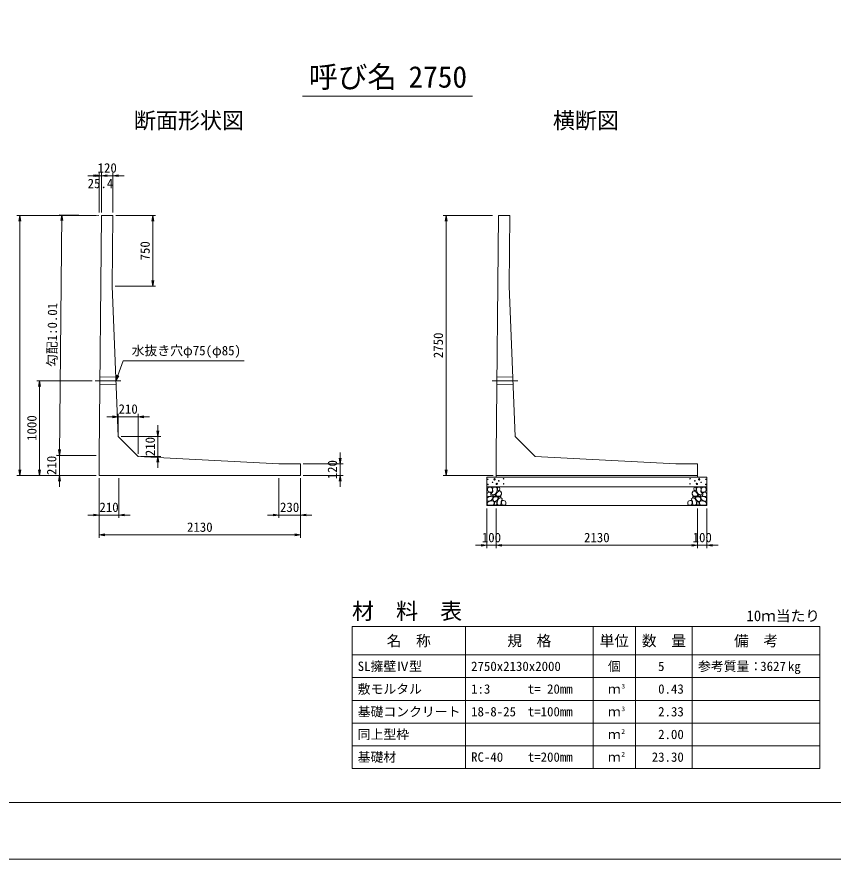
# Model space of a CAD drawing. Units: millimetres at full size, sheet at 1:30. Extents: x 0 to 25230, y 0 to 17820.
# Drawn here: x 11229 to 19865, y 0 to 8910 of the extents above; entities that cross this region are included whole.
import ezdxf
from ezdxf.enums import TextEntityAlignment as Align

# ---------------------------------------------------------------- set-up
doc = ezdxf.new("R2010")
doc.units = ezdxf.units.MM
doc.header["$LTSCALE"] = 30
doc.linetypes.add('CHAIN', pattern=[18.5, 12, -1.5, 3.5, -1.5])
doc.linetypes.add('DASHED_SPACED', pattern=[12, 6, -6])
for name, color, linetype, lineweight in [('D-BMK', 2, 'CHAIN', 13), ('D-DCR-HCHn', 4, 'Continuous', 9), ('D-MTR-FRAM', 7, 'Continuous', 13), ('D-MTR-LINE', 7, 'Continuous', 13), ('D-STR-DIM', 7, 'Continuous', 13), ('D-STR-STRn', 1, 'Continuous', 13), ('D-STR-TXT', 7, 'Continuous', 13), ('D-TTL', 2, 'Continuous', 13), ('D-TTL-TXT', 7, 'Continuous', 13)]:
    doc.layers.add(name, color=color, linetype=linetype, lineweight=lineweight)
doc.layers.add('D-MTR', color=7, linetype='Continuous')
doc.layers.add('D-MTR-TXT', color=7, linetype='Continuous')
doc.styles.add('ＭＳ ゴシック', font='')
doc.styles.get('ＭＳ ゴシック').set_extended_font_data('MS Gothic')

# ---------------------------------------------------------------- blocks, each defined once
blk = doc.blocks.new('open_arrow')
at = {"color": 0, "linetype": 'Continuous', "lineweight": -2}
blk.add_lwpolyline([(7.5, 1.25), (0, 0), (7.5, -1.25)], dxfattribs=at)

msp = doc.modelspace()

# ---------------------------------------------------------------- linework, layer by layer
at = {"layer": 'D-BMK'}
for p, q in [((12057.9, 5060), (12328.18, 5060)), ((16257.9, 5060), (16528.18, 5060))]:
    msp.add_line(p, q, dxfattribs=at)
at = {"layer": 'D-DCR-HCHn'}
for points in [[(16251.2, 3931.59), (16230.4, 3936.22), (16211.9, 3926.97), (16209.59, 3906.17), (16214.21, 3889.99), (16237.33, 3883.05), (16253.51, 3883.05), (16260.44, 3894.61), (16260.44, 3920.04)], [(16269.69, 3933.91), (16262.76, 3913.1), (16265.07, 3889.99), (16248.89, 3864.56), (16269.69, 3853), (16292.8, 3864.56), (16306.67, 3883.05), (16311.3, 3913.1), (16306.67, 3929.28), (16292.8, 3936.22)], [(16313.61, 3929.28), (16313.61, 3901.55), (16325.16, 3894.61), (16336.72, 3901.55), (16339.03, 3917.73), (16336.72, 3931.59), (16320.54, 3936.22)], [(18416.39, 3929.28), (18416.39, 3901.55), (18404.84, 3894.61), (18393.28, 3901.55), (18390.97, 3917.73), (18393.28, 3931.59), (18409.46, 3936.22)], [(18460.31, 3933.91), (18467.24, 3913.1), (18464.93, 3889.99), (18481.11, 3864.56), (18460.31, 3853), (18437.2, 3864.56), (18423.33, 3883.05), (18418.7, 3913.1), (18423.33, 3929.28), (18437.2, 3936.22)], [(18478.8, 3931.59), (18499.6, 3936.22), (18518.1, 3926.97), (18520.41, 3906.17), (18515.79, 3889.99), (18492.67, 3883.05), (18476.49, 3883.05), (18469.56, 3894.61), (18469.56, 3920.04)], [(16207.28, 3873.81), (16200.35, 3853), (16209.59, 3839.14), (16232.71, 3836.82), (16248.49, 3843.6), (16241.95, 3859.94), (16246.58, 3869.18), (16237.33, 3878.43), (16223.46, 3883.05)], [(16251.16, 3797.01), (16268.28, 3822.69), (16266.14, 3829.11), (16242.59, 3835.53), (16221.19, 3833.39), (16206.21, 3820.55), (16204.07, 3805.57), (16206.21, 3790.59), (16223.33, 3786.31)], [(16274.31, 3853), (16262.76, 3843.76), (16267.38, 3836.82), (16283.56, 3836.82), (16290.49, 3839.14), (16295.12, 3848.38), (16288.18, 3855.32)], [(16311.08, 3797.01), (16321.78, 3822.69), (16313.22, 3833.39), (16287.54, 3833.39), (16276.84, 3829.11), (16266.14, 3814.13), (16266.14, 3801.29), (16276.84, 3784.17), (16289.68, 3782.03)], [(16308.98, 3878.43), (16297.43, 3850.69), (16306.67, 3839.14), (16334.41, 3839.14), (16345.97, 3843.76), (16357.53, 3859.94), (16357.53, 3873.81), (16345.97, 3892.3), (16332.1, 3894.61)], [(16343.19, 3820.55), (16353.89, 3829.11), (16349.61, 3835.53), (16334.62, 3835.53), (16328.2, 3833.39), (16323.92, 3824.83), (16330.34, 3818.41)], [(18421.02, 3878.43), (18432.57, 3850.69), (18423.33, 3839.14), (18395.59, 3839.14), (18384.03, 3843.76), (18372.47, 3859.94), (18372.47, 3873.81), (18384.03, 3892.3), (18397.9, 3894.61)], [(18386.81, 3820.55), (18376.11, 3829.11), (18380.39, 3835.53), (18395.38, 3835.53), (18401.8, 3833.39), (18406.08, 3824.83), (18399.66, 3818.41)], [(18418.92, 3797.01), (18408.22, 3822.69), (18416.78, 3833.39), (18442.46, 3833.39), (18453.16, 3829.11), (18463.86, 3814.13), (18463.86, 3801.29), (18453.16, 3784.17), (18440.32, 3782.03)], [(18455.69, 3853), (18467.24, 3843.76), (18462.62, 3836.82), (18446.44, 3836.82), (18439.51, 3839.14), (18434.88, 3848.38), (18441.82, 3855.32)], [(18478.84, 3797.01), (18461.72, 3822.69), (18463.86, 3829.11), (18487.41, 3835.53), (18508.81, 3833.39), (18523.79, 3820.55), (18525.93, 3805.57), (18523.79, 3790.59), (18506.67, 3786.31)], [(18522.72, 3873.81), (18529.65, 3853), (18520.41, 3839.14), (18497.29, 3836.82), (18481.51, 3843.6), (18488.05, 3859.94), (18483.42, 3869.18), (18492.67, 3878.43), (18506.54, 3883.05)], [(16259.72, 3743.5), (16274.7, 3749.92), (16278.98, 3771.33), (16270.42, 3786.31), (16255.44, 3790.59), (16236.17, 3788.45), (16214.77, 3779.89), (16204.07, 3767.05), (16204.07, 3752.06), (16210.49, 3743.5), (16236.17, 3745.64)], [(16306.8, 3749.92), (16306.8, 3775.61), (16296.1, 3782.03), (16285.4, 3775.61), (16283.26, 3760.62), (16285.4, 3747.78), (16300.38, 3743.5)], [(16347.47, 3745.64), (16353.89, 3764.91), (16351.75, 3786.31), (16366.73, 3809.85), (16347.47, 3820.55), (16326.06, 3809.85), (16313.22, 3792.73), (16308.94, 3764.91), (16313.22, 3749.92), (16326.06, 3743.5)], [(16364.59, 3747.78), (16383.85, 3743.5), (16400.97, 3752.06), (16403.11, 3771.33), (16398.83, 3786.31), (16377.43, 3792.73), (16362.45, 3792.73), (16356.03, 3782.03), (16356.03, 3758.48)], [(18365.41, 3747.78), (18346.15, 3743.5), (18329.03, 3752.06), (18326.89, 3771.33), (18331.17, 3786.31), (18352.57, 3792.73), (18367.55, 3792.73), (18373.97, 3782.03), (18373.97, 3758.48)], [(18382.53, 3745.64), (18376.11, 3764.91), (18378.25, 3786.31), (18363.27, 3809.85), (18382.53, 3820.55), (18403.94, 3809.85), (18416.78, 3792.73), (18421.06, 3764.91), (18416.78, 3749.92), (18403.94, 3743.5)], [(18423.2, 3749.92), (18423.2, 3775.61), (18433.9, 3782.03), (18444.6, 3775.61), (18446.74, 3760.62), (18444.6, 3747.78), (18429.62, 3743.5)], [(18470.28, 3743.5), (18455.3, 3749.92), (18451.02, 3771.33), (18459.58, 3786.31), (18474.56, 3790.59), (18493.83, 3788.45), (18515.23, 3779.89), (18525.93, 3767.05), (18525.93, 3752.06), (18519.51, 3743.5), (18493.83, 3745.64)]]:
    msp.add_lwpolyline(points, close=True, dxfattribs=at)
for centre, radius in [((16210.73, 4017.43), 3), ((16283.34, 4017.43), 7.5), ((16378.13, 4023.48), 3), ((18351.87, 4023.48), 3), ((18446.66, 4017.43), 7.5), ((18519.27, 4017.43), 3), ((16211.87, 3963.92), 3), ((16262.29, 3985.76), 3), ((16306.66, 3969.97), 7.5), ((16327.71, 4001.64), 3), ((16379.27, 3969.97), 3), ((18350.73, 3969.97), 3), ((18402.29, 4001.64), 3), ((18423.34, 3969.97), 7.5), ((18467.71, 3985.76), 3), ((18518.13, 3963.92), 3)]:
    msp.add_circle(centre, radius, dxfattribs=at)
at = {"layer": 'D-MTR-FRAM'}
for p, q in [((14775, 2460), (19725, 2460)), ((14775, 2460), (14775, 960)), ((19725, 2460), (19725, 960)), ((14775, 960), (19725, 960))]:
    msp.add_line(p, q, dxfattribs=at)
at = {"layer": 'D-MTR-LINE'}
for p, q in [((15975, 2460), (15975, 960)), ((17325, 2460), (17325, 960)), ((17775, 2460), (17775, 960)), ((18375, 2460), (18375, 960)), ((14775, 2160), (19725, 2160)), ((14775, 1920), (19725, 1920)), ((14775, 1680), (19725, 1680)), ((14775, 1440), (19725, 1440)), ((14775, 1200), (19725, 1200))]:
    msp.add_line(p, q, dxfattribs=at)
at = {"layer": 'D-STR-DIM'}
for p, q in [((12245.4, 7229.79), (11980, 7229.79)), ((12005.4, 7229.79), (12365.41, 7229.79)), ((12100, 6840), (12100, 7259.79)), ((12125.4, 6840), (12125.4, 7259.79)), ((12125.4, 6840), (12125.4, 7259.79)), ((12245.41, 6840), (12245.41, 7259.79)), ((12070, 6810), (11230, 6810)), ((11260, 4060), (11260, 6810)), ((12095.4, 6810.3), (11676.02, 6814.49)), ((11680.62, 4274.19), (11706.02, 6814.19)), ((12275.41, 6810), (12697.91, 6810)), ((12667.91, 6810), (12667.91, 6060)), ((16260, 6810), (15740, 6810)), ((15770, 4060), (15770, 6810)), ((12267.91, 6060), (12697.91, 6060)), ((12027.9, 5060), (11440, 5060)), ((11470, 4060), (11470, 5060)), ((12631.98, 4679.24), (12181.98, 4679.24)), ((12301.98, 4499.24), (12301.98, 4709.24)), ((12511.98, 4289.24), (12511.98, 4709.24)), ((12721.98, 4589.24), (12721.98, 4139.24)), ((12331.98, 4469.24), (12751.98, 4469.24)), ((11680, 3940), (11680, 4390)), ((14650, 3940), (14650, 4300)), ((12070, 4270), (11650, 4270)), ((12070, 4270.3), (11650.62, 4274.49)), ((12541.98, 4259.24), (12751.98, 4259.24)), ((14260, 4180), (14680, 4180)), ((12070, 4060), (11230, 4060)), ((12070, 4060), (11440, 4060)), ((12070, 4060), (11650, 4060)), ((12100, 4030), (12100, 3610)), ((12100, 4030), (12100, 3400)), ((12310, 4030), (12310, 3610)), ((14000, 4030), (14000, 3610)), ((14230, 4030), (14230, 3400)), ((14230, 4030), (14230, 3610)), ((14260, 4060), (14680, 4060)), ((16270, 4060), (15740, 4060)), ((16200, 3710), (16200, 3290)), ((16300, 3710), (16300, 3290)), ((16300, 3710), (16300, 3290)), ((18430, 3710), (18430, 3290)), ((18430, 3710), (18430, 3290)), ((18530, 3710), (18530, 3290)), ((11980, 3640), (12430, 3640)), ((13880, 3640), (14350, 3640)), ((12100, 3430), (14230, 3430)), ((16420, 3320), (16080, 3320)), ((16300, 3320), (18430, 3320)), ((18310, 3320), (18650, 3320))]:
    msp.add_line(p, q, dxfattribs=at)
at = {"layer": 'D-STR-STRn'}
for p, q in [((12100, 4270), (12125.4, 6810)), ((12125.4, 6810), (12245.41, 6810)), ((12237.91, 6060), (12245.41, 6810)), ((16300, 4270), (16325.4, 6810)), ((16325.4, 6810), (16445.41, 6810)), ((16437.91, 6060), (16445.41, 6810)), ((12301.98, 4469.24), (12237.91, 6060)), ((16501.98, 4469.24), (16437.91, 6060)), ((12511.98, 4259.24), (12301.98, 4469.24)), ((16711.98, 4259.24), (16501.98, 4469.24)), ((12100, 4060), (12100, 4270)), ((12511.98, 4259.24), (14000, 4180)), ((16300, 4060), (16300, 4270)), ((16711.98, 4259.24), (18200, 4180)), ((14230, 4180), (14000, 4180)), ((14230, 4060), (14230, 4180)), ((18200, 4180), (18430, 4180)), ((18430, 4060), (18430, 4180)), ((12100, 4060), (14230, 4060)), ((16200, 3740), (16200, 4040)), ((16200, 4040), (18530, 4040)), ((16300, 4060), (16300, 4040)), ((16300, 4060), (18430, 4060)), ((18430, 4060), (18430, 4040)), ((18530, 4040), (18530, 3740)), ((16200, 3940), (18530, 3940)), ((16200, 3740), (18530, 3740))]:
    msp.add_line(p, q, dxfattribs=at)
at = {"layer": 'D-STR-STRn', "linetype": 'DASHED_SPACED'}
for p, q in [((12108.28, 5097.5), (12276.47, 5102.49)), ((16308.28, 5097.5), (16476.47, 5102.49)), ((12107.53, 5022.5), (12279.89, 5017.49)), ((16307.53, 5022.5), (16479.89, 5017.49))]:
    msp.add_line(p, q, dxfattribs=at)
at = {"layer": 'D-STR-TXT'}
msp.add_lwpolyline([(12278.18, 5060), (12298.45, 5116.47), (12353.57, 5270), (13633.21, 5270)], dxfattribs=at)
at = {"layer": 'D-TTL'}
for points in [[(0, 0), (25230, 0), (25230, 17820), (0, 17820)], [(600, 600), (24630, 600), (24630, 17220), (600, 17220)]]:
    msp.add_lwpolyline(points, close=True, dxfattribs=at)
at = {"layer": 'D-TTL-TXT'}
msp.add_line((14250, 8070), (16050, 8070), dxfattribs=at)

# ---------------------------------------------------------------- block references
at = {"layer": 'D-STR-DIM', "xscale": 8, "yscale": 8}
for p, rotation in [((12100, 7229.79), 180), ((12125.4, 7229.79), 180), ((11260, 6810), 270), ((11706.02, 6814.19), 269.4), ((12667.91, 6810), 270), ((15770, 6810), 270), ((12667.91, 6060), 90), ((11470, 5060), 270), ((12301.98, 4679.24), 180), ((12721.98, 4469.24), 90), ((11680, 4270), 90), ((11680.62, 4274.19), 89.4), ((12721.98, 4259.24), 270), ((14650, 4180), 90), ((11260, 4060), 90), ((11470, 4060), 90), ((15770, 4060), 90), ((11680, 4060), 270), ((14650, 4060), 270), ((12100, 3640), 180), ((14000, 3640), 180), ((14230, 3430), 180), ((16200, 3320), 180), ((18430, 3320), 180), ((18430, 3320), 180)]:
    msp.add_blockref('open_arrow', p, dxfattribs=dict(at, rotation=rotation))
for p in [(12125.4, 7229.79), (12245.41, 7229.79), (12511.98, 4679.24), (12310, 3640), (14230, 3640), (12100, 3430), (16300, 3320), (16300, 3320), (18530, 3320)]:
    msp.add_blockref('open_arrow', p, dxfattribs=at)
at = {"layer": 'D-STR-TXT', "xscale": 8, "yscale": 8, "rotation": 70.3}
msp.add_blockref('open_arrow', (12278.18, 5060), dxfattribs=at)

# ---------------------------------------------------------------- texts
at = {"layer": 'D-MTR', "style": 'ＭＳ ゴシック'}
msp.add_text('材\u3000料\u3000表', height=170.9, dxfattribs=at).set_placement((14775, 2487.23), align=Align.BOTTOM_LEFT)
msp.add_text('10ｍ当たり', height=113.9, dxfattribs=at).set_placement((19725, 2483.15), align=Align.BOTTOM_RIGHT)
at = {"layer": 'D-MTR-TXT', "style": 'ＭＳ ゴシック'}
for s, height, p in [('名\u3000称', 113.9, (15375, 2310)), ('規\u3000格', 113.9, (16650, 2310)), ('単位', 113.9, (17550, 2310)), ('数\u3000量', 113.9, (18075, 2310)), ('備\u3000考', 113.9, (19050, 2310)), ('個', 99.69, (17550, 2040)), ('ｍ', 99.69, (17550, 1800)), ('ｍ', 99.69, (17550, 1560)), ('ｍ', 99.69, (17550, 1320)), ('ｍ', 99.69, (17550, 1080))]:
    msp.add_text(s, height=height, dxfattribs=at).set_placement(p, align=Align.MIDDLE_CENTER)
for s, p in [('SL擁壁Ⅳ型', (14835, 2040)), ('2750x2130x2000', (16035, 2040)), ('参考質量：    kg', (18435, 2040)), ('敷モルタル', (14835, 1800)), ('1:3', (16035, 1800)), ('t= 20mm', (16635, 1800)), ('基礎コンクリート', (14835, 1560)), ('18-8-25', (16035, 1560)), ('t=100mm', (16635, 1560)), ('同上型枠', (14835, 1320)), ('基礎材', (14835, 1080)), ('RC-40', (16035, 1080)), ('t=200mm', (16635, 1080))]:
    msp.add_text(s, height=99.69, dxfattribs=at).set_placement(p, align=Align.MIDDLE_LEFT)
for s, p in [('5', (18080.33, 2040)), ('3627', (19365, 2040)), ('0.43', (18285, 1800)), ('2.33', (18285, 1560)), ('2.00', (18285, 1320)), ('23.30', (18285, 1080))]:
    msp.add_text(s, height=99.69, dxfattribs=at).set_placement(p, align=Align.MIDDLE_RIGHT)
for s, p in [('3', (17625, 1790.44)), ('3', (17625, 1550.44)), ('2', (17625, 1310.44)), ('2', (17625, 1070.44))]:
    msp.add_text(s, height=49.84, dxfattribs=at).set_placement(p, align=Align.BOTTOM_LEFT)
at = {"layer": 'D-STR-DIM', "style": 'ＭＳ ゴシック'}
for s, p in [('120', (12185.4, 7312.29)), ('25.4', (12113.95, 7147.29)), ('210', (12406.98, 4761.74)), ('210', (12205, 3722.5)), ('230', (14115, 3722.5)), ('2130', (13165, 3512.5)), ('100', (16250, 3402.5)), ('2130', (17365, 3402.5)), ('100', (18480, 3402.5))]:
    msp.add_text(s, height=99.69, dxfattribs=at).set_placement(p, align=Align.MIDDLE_CENTER)
for s, rotation, p in [('750', 90, (12585.41, 6435)), ('勾配1:0.01', 89.427, (11603.1, 5545.1)), ('2750', 90, (15687.5, 5435)), ('1000', 90, (11387.5, 4560)), ('210', 90, (12639.48, 4364.24)), ('210', 90, (11597.5, 4165)), ('120', 90, (14567.5, 4120))]:
    msp.add_text(s, height=99.69, rotation=rotation, dxfattribs=at).set_placement(p, align=Align.MIDDLE_CENTER)
at = {"layer": 'D-STR-TXT', "style": 'ＭＳ ゴシック'}
msp.add_text('水抜き穴φ75(φ85)', height=99.69, dxfattribs=at).set_placement((12443.57, 5300), align=Align.BOTTOM_LEFT)
at = {"layer": 'D-TTL-TXT', "style": 'ＭＳ ゴシック'}
for s, height, p in [('呼び名', 227.9, (14782.5, 8092.5)), ('2750', 227.9, (15682.5, 8092.5)), ('断面形状図', 170.9, (13050, 7677.23)), ('横断図', 170.9, (17250, 7677.23))]:
    msp.add_text(s, height=height, dxfattribs=at).set_placement(p, align=Align.BOTTOM_CENTER)

doc.saveas('drawing.dxf')
